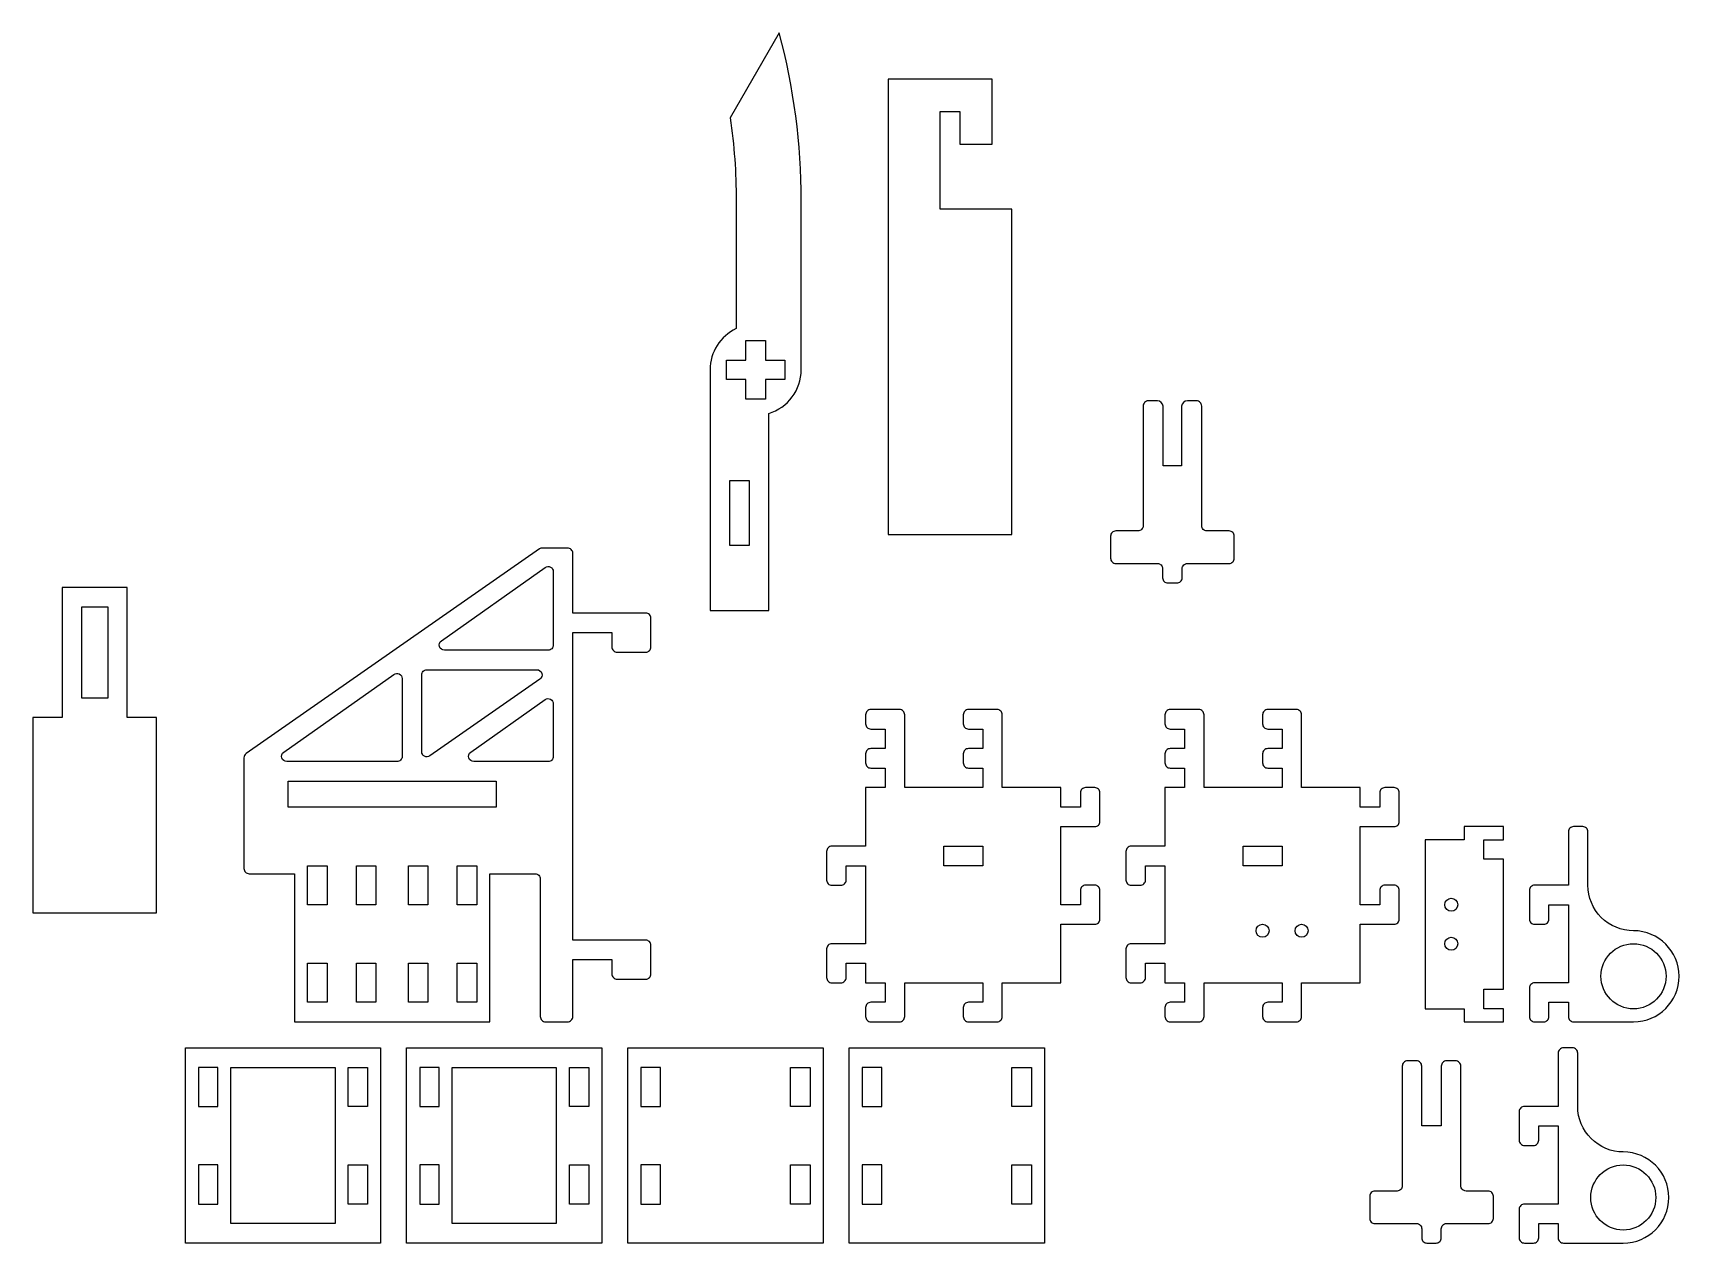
# Model space of a CAD drawing. Header units: inches. Extents: x 21 to 274, y 9 to 195.
import ezdxf

# ---------------------------------------------------------------- set-up
doc = ezdxf.new("R2010")
doc.units = ezdxf.units.IN
doc.header["$MEASUREMENT"] = 0
doc.layers.add('1 Marcacao', color=1, linetype='Continuous')
doc.layers.add('2 Corte', color=3, linetype='Continuous')

msp = doc.modelspace()

# ---------------------------------------------------------------- linework, layer by layer
msp.add_lwpolyline([(138.75, 169.46, 0.065269), (135.37, 195.23), (127.84, 182.2, -0.035521), (128.75, 169.46), (128.75, 149.78, 0.28969), (124.75, 143.46), (124.75, 116.46), (124.75, 106.46), (133.75, 106.46), (133.75, 116.46), (133.75, 136.75, 0.331679), (138.75, 143.46)], format="xyb", close=True)
for points in [[(171.1, 168.14), (160.1, 168.14), (160.1, 183.14), (163.1, 183.14), (163.1, 178.14), (168.1, 178.14), (168.1, 188.14), (163.1, 188.14), (160.1, 188.14), (152.1, 188.14), (152.1, 168.14), (152.1, 118.14), (171.1, 118.14)], [(133.25, 147.96), (133.25, 144.96), (136.25, 144.96), (136.25, 141.96), (133.25, 141.96), (133.25, 138.96), (130.25, 138.96), (130.25, 141.96), (127.25, 141.96), (127.25, 144.96), (130.25, 144.96), (130.25, 147.96)], [(130.75, 126.46), (130.75, 116.46), (127.75, 116.46), (127.75, 126.46)]]:
    msp.add_lwpolyline(points, close=True)
at = {"layer": '1 Marcacao', "flags": 128}
for points in [[(99.39, 113.07, -0.608315), (100.65, 112.42), (100.65, 101.16, -0.414214), (99.85, 100.36), (83.92, 100.36, -0.731547), (83.46, 101.81)], [(76.15, 96.65, -0.608315), (77.42, 96), (77.42, 84.04, -0.414214), (76.62, 83.24), (59.69, 83.24, -0.731547), (59.23, 84.69)], [(80.42, 96.56, -0.414214), (81.22, 97.36), (98.11, 97.36, -0.733858), (98.57, 95.9), (81.67, 84.12, -0.606257), (80.42, 84.77)], [(99.39, 92.77, -0.608315), (100.65, 92.12), (100.65, 84.04, -0.414214), (99.85, 83.24), (88.42, 83.24, -0.731547), (87.96, 84.69)], [(238.65, 60.24, -1), (238.65, 62.24, -1)], [(210.65, 57.24, -1), (208.65, 57.24, -1)], [(216.65, 57.24, -1), (214.65, 57.24, -1)], [(238.65, 54.24, -1), (238.65, 56.24, -1)], [(271.65, 50.24, -1), (261.65, 50.24, -1)], [(270.08, 16.24, -1), (260.08, 16.24, -1)]]:
    msp.add_lwpolyline(points, format="xyb", close=True, dxfattribs=at)
for points in [[(28.18, 107), (32.18, 107), (32.18, 93), (28.18, 93)], [(91.88, 80.24), (91.88, 76.24), (59.88, 76.24), (59.88, 80.24)], [(160.68, 67.24), (160.68, 70.24), (166.68, 70.24), (166.68, 67.24)], [(212.68, 67.24), (206.68, 67.24), (206.68, 70.24), (212.68, 70.24)], [(65.88, 61.24), (62.88, 61.24), (62.88, 67.24), (65.88, 67.24)], [(70.38, 67.24), (73.38, 67.24), (73.38, 61.24), (70.38, 61.24)], [(81.38, 61.24), (78.38, 61.24), (78.38, 67.24), (81.38, 67.24)], [(88.88, 67.24), (88.88, 61.24), (85.88, 61.24), (85.88, 67.24)], [(65.88, 46.24), (62.88, 46.24), (62.88, 52.24), (65.88, 52.24)], [(70.38, 52.24), (73.38, 52.24), (73.38, 46.24), (70.38, 46.24)], [(78.38, 52.24), (81.38, 52.24), (81.38, 46.24), (78.38, 46.24)], [(85.88, 52.24), (88.88, 52.24), (88.88, 46.24), (85.88, 46.24)], [(49.11, 30.24), (49.11, 36.24), (46.11, 36.24), (46.11, 30.24)], [(51.11, 36.24), (67.11, 36.24), (67.11, 12.24), (51.11, 12.24)], [(72.11, 30.24), (69.11, 30.24), (69.11, 36.24), (72.11, 36.24)], [(83.11, 30.24), (83.11, 36.24), (80.11, 36.24), (80.11, 30.24)], [(85.11, 36.24), (101.11, 36.24), (101.11, 12.24), (85.11, 12.24)], [(103.11, 30.24), (103.11, 36.24), (106.11, 36.24), (106.11, 30.24)], [(117.11, 30.24), (117.11, 36.24), (114.11, 36.24), (114.11, 30.24)], [(137.11, 36.24), (140.11, 36.24), (140.11, 30.24), (137.11, 30.24)], [(151.11, 30.24), (151.11, 36.24), (148.11, 36.24), (148.11, 30.24)], [(171.11, 30.24), (171.11, 36.24), (174.11, 36.24), (174.11, 30.24)], [(46.11, 21.24), (46.11, 15.24), (49.11, 15.24), (49.11, 21.24)], [(72.11, 15.24), (69.11, 15.24), (69.11, 21.24), (72.11, 21.24)], [(80.11, 21.24), (80.11, 15.24), (83.11, 15.24), (83.11, 21.24)], [(106.11, 21.24), (106.11, 15.24), (103.11, 15.24), (103.11, 21.24)], [(114.11, 21.24), (114.11, 15.24), (117.11, 15.24), (117.11, 21.24)], [(140.11, 15.24), (137.11, 15.24), (137.11, 21.24), (140.11, 21.24)], [(148.11, 21.24), (148.11, 15.24), (151.11, 15.24), (151.11, 21.24)], [(174.11, 21.24), (174.11, 15.24), (171.11, 15.24), (171.11, 21.24)]]:
    msp.add_lwpolyline(points, close=True, dxfattribs=at)
at = {"layer": '2 Corte', "flags": 128}
for points in [[(200.29, 137.89, 0.414214), (199.49, 138.69), (198.09, 138.69, 0.333793), (197.19, 137.89), (197.19, 128.69), (194.39, 128.69), (194.39, 137.89, 0.333793), (193.49, 138.69), (192.09, 138.69, 0.414214), (191.29, 137.89), (191.29, 119.49, -0.414214), (190.49, 118.69), (187.09, 118.69, 0.414214), (186.29, 117.89), (186.29, 114.49, 0.414214), (187.09, 113.69), (193.49, 113.69, -0.414214), (194.29, 112.89), (194.29, 111.49, 0.414214), (195.09, 110.69), (196.49, 110.69, 0.414214), (197.29, 111.49), (197.29, 112.89, -0.414214), (198.09, 113.69), (204.49, 113.69, 0.414214), (205.29, 114.49), (205.29, 117.89, 0.414214), (204.49, 118.69), (201.09, 118.69, -0.414214), (200.29, 119.49)], [(103.65, 103.06), (109.65, 103.06), (109.65, 100.86, 0.414214), (110.45, 100.06), (114.85, 100.06, 0.414214), (115.65, 100.86), (115.65, 105.26, 0.414214), (114.85, 106.06), (103.65, 106.06), (103.65, 115.26, 0.414214), (102.85, 116.06), (98.97, 116.06, 0.153497), (98.51, 115.92), (53.45, 84.48, 0.245131), (53.11, 83.82), (53.11, 66.81, 0.414214), (53.91, 66.01), (60.88, 66.01), (60.88, 43.24), (90.88, 43.24), (90.88, 66.01), (97.85, 66.01, -0.414214), (98.65, 65.21), (98.65, 44.04, 0.414214), (99.45, 43.24), (102.85, 43.24, 0.414214), (103.65, 44.04), (103.65, 52.8), (109.65, 52.8), (109.65, 50.6, 0.414214), (110.45, 49.8), (114.85, 49.8, 0.414214), (115.65, 50.6), (115.65, 55, 0.414214), (114.85, 55.8), (103.65, 55.8)], [(178.65, 73.24), (183.85, 73.24, 0.414214), (184.65, 74.04), (184.65, 78.44, 0.414214), (183.85, 79.24), (182.45, 79.24, 0.414214), (181.65, 78.44), (181.65, 76.24), (178.65, 76.24), (178.65, 79.24), (169.65, 79.24), (169.65, 90.44, 0.414214), (168.85, 91.24), (164.45, 91.24, 0.414214), (163.65, 90.44), (163.65, 89.04, 0.414214), (164.45, 88.24), (166.65, 88.24), (166.65, 85.24), (164.45, 85.24, 0.414214), (163.65, 84.44), (163.65, 83.04, 0.414214), (164.45, 82.24), (166.65, 82.24), (166.65, 79.24), (154.65, 79.24), (154.65, 90.44, 0.414214), (153.85, 91.24), (149.45, 91.24, 0.414214), (148.65, 90.44), (148.65, 89.04, 0.414214), (149.45, 88.24), (151.65, 88.24), (151.65, 85.24), (149.45, 85.24, 0.414214), (148.65, 84.44), (148.65, 83.04, 0.414214), (149.45, 82.24), (151.65, 82.24), (151.65, 79.24), (148.65, 79.24), (148.65, 70.24), (143.45, 70.24, 0.414214), (142.65, 69.44), (142.65, 65.04, 0.414214), (143.45, 64.24), (144.85, 64.24, 0.414214), (145.65, 65.04), (145.65, 67.24), (148.65, 67.24), (148.65, 55.24), (143.45, 55.24, 0.414214), (142.65, 54.44), (142.65, 50.04, 0.414214), (143.45, 49.24), (144.85, 49.24, 0.414214), (145.65, 50.04), (145.65, 52.24), (148.65, 52.24), (148.65, 49.24), (151.65, 49.24), (151.65, 46.24), (149.45, 46.24, 0.414214), (148.65, 45.44), (148.65, 44.04, 0.414214), (149.45, 43.24), (153.85, 43.24, 0.414214), (154.65, 44.04), (154.65, 49.24), (166.65, 49.24), (166.65, 46.24), (164.45, 46.24, 0.414214), (163.65, 45.44), (163.65, 44.04, 0.414214), (164.45, 43.24), (168.85, 43.24, 0.414214), (169.65, 44.04), (169.65, 49.24), (178.65, 49.24), (178.65, 58.24), (183.85, 58.24, 0.414214), (184.65, 59.04), (184.65, 63.44, 0.414214), (183.85, 64.24), (182.45, 64.24, 0.414214), (181.65, 63.44), (181.65, 61.24), (178.65, 61.24)], [(227.65, 61.24), (224.65, 61.24), (224.65, 73.24), (229.85, 73.24, 0.414214), (230.65, 74.04), (230.65, 78.44, 0.414214), (229.85, 79.24), (228.45, 79.24, 0.414214), (227.65, 78.44), (227.65, 76.24), (224.65, 76.24), (224.65, 79.24), (215.65, 79.24), (215.65, 90.44, 0.414214), (214.85, 91.24), (210.45, 91.24, 0.414214), (209.65, 90.44), (209.65, 89.04, 0.414214), (210.45, 88.24), (212.65, 88.24), (212.65, 85.24), (210.45, 85.24, 0.414214), (209.65, 84.44), (209.65, 83.04, 0.414214), (210.45, 82.24), (212.65, 82.24), (212.65, 79.24), (200.65, 79.24), (200.65, 90.44, 0.414214), (199.85, 91.24), (195.45, 91.24, 0.414214), (194.65, 90.44), (194.65, 89.04, 0.414214), (195.45, 88.24), (197.65, 88.24), (197.65, 85.24), (195.45, 85.24, 0.414214), (194.65, 84.44), (194.65, 83.04, 0.414214), (195.45, 82.24), (197.65, 82.24), (197.65, 79.24), (194.65, 79.24), (194.65, 70.24), (189.45, 70.24, 0.414214), (188.65, 69.44), (188.65, 65.04, 0.414214), (189.45, 64.24), (190.85, 64.24, 0.414214), (191.65, 65.04), (191.65, 67.24), (194.65, 67.24), (194.65, 55.24), (189.45, 55.24, 0.414214), (188.65, 54.44), (188.65, 50.04, 0.414214), (189.45, 49.24), (190.85, 49.24, 0.414214), (191.65, 50.04), (191.65, 52.24), (194.65, 52.24), (194.65, 49.24), (197.65, 49.24), (197.65, 46.24), (195.45, 46.24, 0.414214), (194.65, 45.44), (194.65, 44.04, 0.414214), (195.45, 43.24), (199.85, 43.24, 0.414214), (200.65, 44.04), (200.65, 49.24), (212.65, 49.24), (212.65, 46.24), (210.45, 46.24, 0.414214), (209.65, 45.44), (209.65, 44.04, 0.414214), (210.45, 43.24), (214.85, 43.24, 0.414214), (215.65, 44.04), (215.65, 49.24), (224.65, 49.24), (224.65, 58.24), (229.85, 58.24, 0.414214), (230.65, 59.04), (230.65, 63.44, 0.414214), (229.85, 64.24), (228.45, 64.24, 0.414214), (227.65, 63.44)], [(266.65, 57.24, -0.414214), (259.65, 64.24), (259.65, 72.44, 0.414214), (258.85, 73.24), (257.45, 73.24, 0.414214), (256.65, 72.44), (256.65, 64.24), (251.45, 64.24, 0.414214), (250.65, 63.44), (250.65, 59.04, 0.414214), (251.45, 58.24), (252.85, 58.24, 0.414214), (253.65, 59.04), (253.65, 61.24), (256.65, 61.24), (256.65, 49.24), (251.45, 49.24, 0.414214), (250.65, 48.44), (250.65, 44.04, 0.414214), (251.45, 43.24), (252.85, 43.24, 0.414214), (253.65, 44.04), (253.65, 46.24), (256.65, 46.24), (256.65, 44.04, 0.414214), (257.45, 43.24), (266.65, 43.24, 1)], [(258.08, 30.24), (258.08, 38.44, 0.414214), (257.28, 39.24), (255.88, 39.24, 0.414214), (255.08, 38.44), (255.08, 30.24), (249.88, 30.24, 0.414214), (249.08, 29.44), (249.08, 25.04, 0.414214), (249.88, 24.24), (251.28, 24.24, 0.414214), (252.08, 25.04), (252.08, 27.24), (255.08, 27.24), (255.08, 15.24), (249.88, 15.24, 0.414214), (249.08, 14.44), (249.08, 10.04, 0.414214), (249.88, 9.24), (251.28, 9.24, 0.414214), (252.08, 10.04), (252.08, 12.24), (255.08, 12.24), (255.08, 10.04, 0.414214), (255.88, 9.24), (265.08, 9.24, 1), (265.08, 23.24, -0.414214)], [(240.11, 36.44, 0.414214), (239.31, 37.24), (237.91, 37.24, 0.414214), (237.11, 36.44), (237.11, 27.24), (234.11, 27.24), (234.11, 36.44, 0.414214), (233.31, 37.24), (231.91, 37.24, 0.414214), (231.11, 36.44), (231.11, 18.04, -0.414214), (230.31, 17.24), (226.91, 17.24, 0.414214), (226.11, 16.44), (226.11, 13.04, 0.414214), (226.91, 12.24), (233.31, 12.24, -0.414214), (234.11, 11.44), (234.11, 10.04, 0.414214), (234.91, 9.24), (236.31, 9.24, 0.414214), (237.11, 10.04), (237.11, 11.44, -0.414214), (237.91, 12.24), (244.31, 12.24, 0.414214), (245.11, 13.04), (245.11, 16.44, 0.414214), (244.31, 17.24), (240.91, 17.24, -0.414214), (240.11, 18.04)]]:
    msp.add_lwpolyline(points, format="xyb", close=True, dxfattribs=at)
for points in [[(39.68, 90), (35.18, 90), (35.18, 110), (25.18, 110), (25.18, 90), (20.68, 90), (20.68, 60), (39.68, 60)], [(246.65, 68.24), (243.65, 68.24), (243.65, 71.24), (246.65, 71.24), (246.65, 73.24), (240.65, 73.24), (240.65, 71.24), (234.65, 71.24), (234.65, 45.24), (240.65, 45.24), (240.65, 43.24), (246.65, 43.24), (246.65, 45.24), (243.65, 45.24), (243.65, 48.24), (246.65, 48.24)], [(74.11, 9.24), (44.11, 9.24), (44.11, 39.24), (74.11, 39.24)], [(108.11, 9.24), (78.11, 9.24), (78.11, 39.24), (108.11, 39.24)], [(142.11, 9.24), (112.11, 9.24), (112.11, 39.24), (142.11, 39.24)], [(176.11, 9.24), (146.11, 9.24), (146.11, 39.24), (176.11, 39.24)]]:
    msp.add_lwpolyline(points, close=True, dxfattribs=at)

doc.saveas('drawing.dxf')
